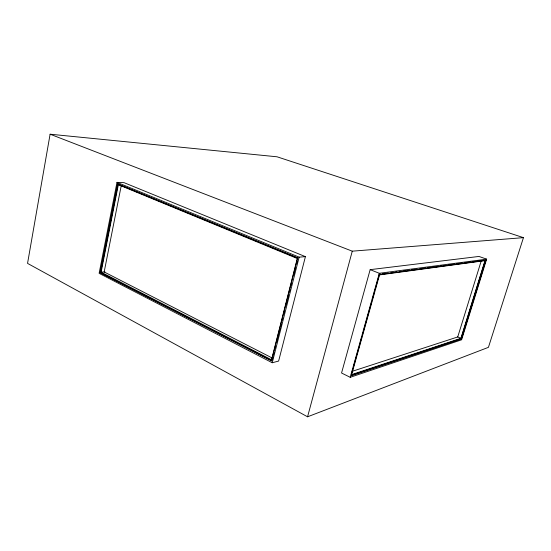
<?xml version="1.0" encoding="UTF-8"?>
<svg xmlns="http://www.w3.org/2000/svg" width="551" height="551" viewBox="0 0 551 551"><rect width="100%" height="100%" fill="white"/><g stroke="black" fill="none" stroke-linecap="round" stroke-linejoin="round"><path stroke-width="0.83" d="M50.107 134.203L27.55 263.385L307.561 416.797L488.427 347.344L523.45 237.653L277.05 156.794L50.107 134.203L352.268 251.173L523.45 237.653M116.991 182.36L99.118 273.344L272.249 362.751L278.627 361.063L305.412 256.635L124.03 182.656L116.991 182.36L299.145 257.152L305.412 256.635M100.13 272.607L271.912 360.747L271.485 360.857L100.13 272.607L117.577 183.903L298.043 258.04M100.606 272.566L118.052 183.924M101.109 272.194L118.341 184.695L297.285 258.502L271.526 359.803L101.109 272.194L104.917 271.891M121.241 185.653L104.167 271.953L272.779 358.302M271.485 360.857L297.623 258.075L117.577 183.903M272.125 359.92L272.965 356.607M273.386 354.947L274.019 352.461M275.073 348.322L275.707 345.835M276.76 341.696L277.394 339.209M277.814 337.556L278.448 335.07M278.868 333.417L280.128 328.444M280.549 326.784L281.182 324.305M282.236 320.159L282.87 317.679M283.923 313.533L284.557 311.053M286.031 305.254L287.298 300.281M287.718 298.628L288.352 296.142M289.406 292.002L290.033 289.516M291.086 285.377L291.72 282.89M293.828 274.605L294.461 272.125M294.881 270.465L295.515 267.979M296.569 263.839L297.203 261.353M272.249 362.751L299.145 257.152M307.561 416.797L352.268 251.173M370.155 269.653L341.551 373.013L350.216 377.304L461.607 339.802L486.636 259.149L478.977 256.442L370.155 269.653L379.315 273.289L486.636 259.149M350.216 377.304L379.315 273.289M353.115 368.123L351.269 374.714L460.932 338.293L485.004 260.637L379.184 274.963L377.8 279.908M353.577 366.47L356.345 356.58M356.807 354.934L359.114 346.689M359.576 345.036L360.264 342.564M360.726 340.917L361.883 336.792M362.344 335.146L363.033 332.673M363.495 331.02L371.801 301.342M372.262 299.696L374.57 291.451M375.031 289.798L377.339 281.554M481.175 261.084L457.736 336.95L352.399 371.264M351.538 375.21L460.987 338.727L485.376 260.079L485.892 260.265L461.483 338.934L351.304 375.768L379.639 274.57L485.892 260.265M379.026 274.322L380.727 274.095M382.428 273.868L384.984 273.523M386.685 273.296L388.386 273.069M390.935 272.724L392.636 272.497M395.191 272.16L396.892 271.932M399.447 271.588L401.149 271.361M402.85 271.133L405.398 270.789M407.106 270.562L409.655 270.217M411.356 269.99L413.057 269.763M414.758 269.535L417.314 269.198M419.869 268.854L421.57 268.626M423.271 268.399L425.82 268.055M427.521 267.827L430.076 267.483M431.777 267.256L434.333 266.918M436.034 266.691L437.735 266.464M440.283 266.119L441.985 265.892M443.686 265.665L446.241 265.32M447.942 265.093L450.498 264.749M452.199 264.521L454.747 264.184M456.448 263.957L459.004 263.612M460.705 263.385L462.406 263.158M464.961 262.813L466.663 262.586M468.364 262.359L470.912 262.014M472.62 261.787L475.169 261.45M476.87 261.222L479.425 260.878M481.126 260.651L483.675 260.306M457.392 336.799L460.932 338.293M460.987 338.727L461.483 338.934"/></g></svg>
